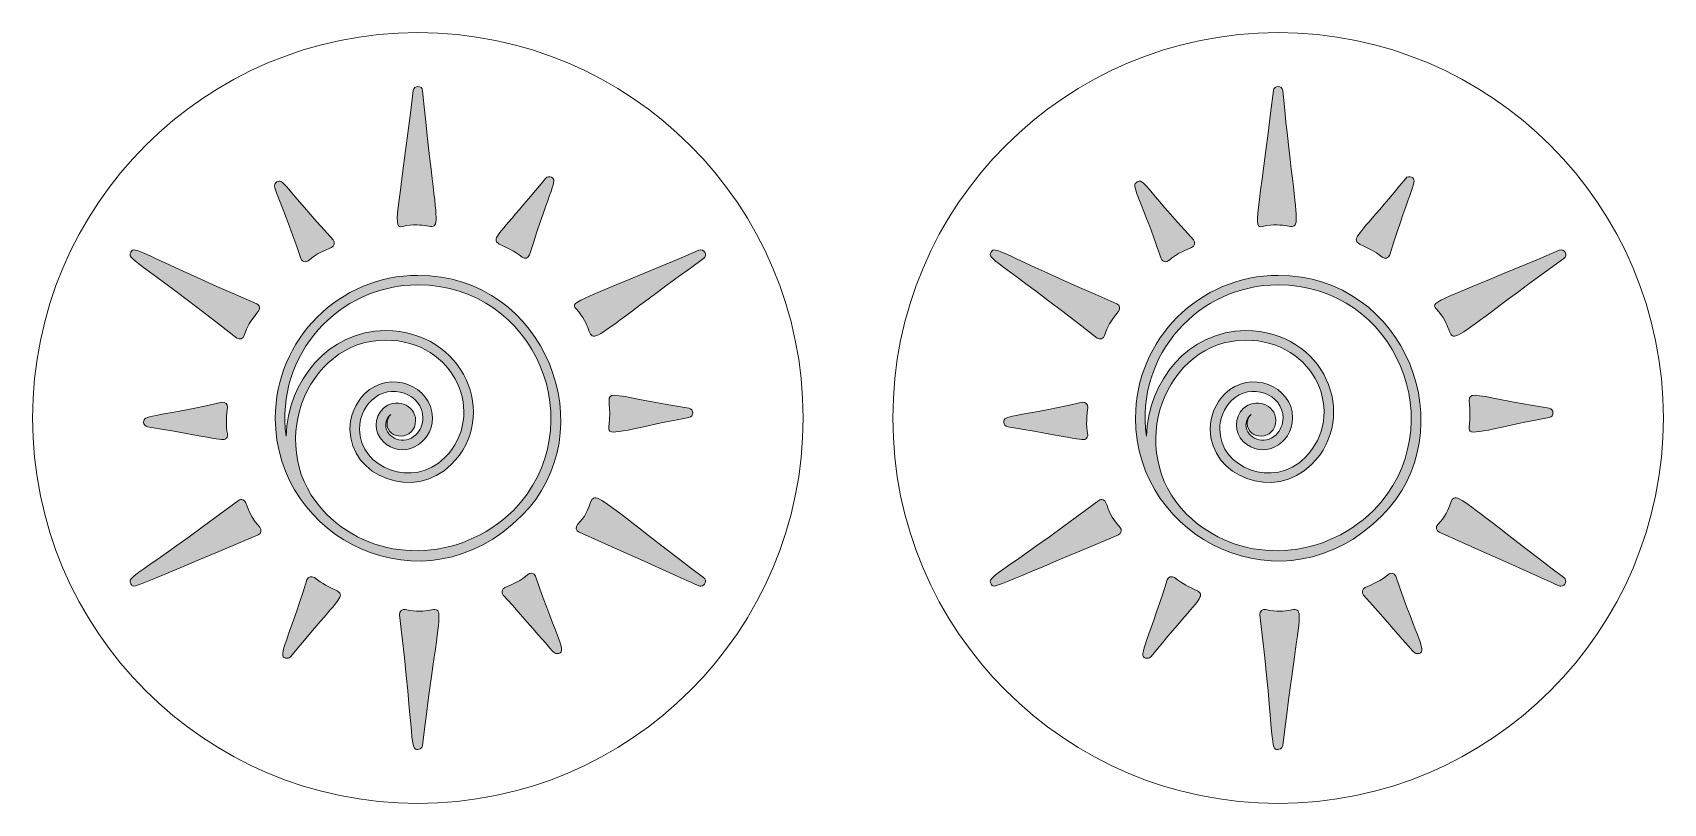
# Model space of a CAD drawing. Header units: inches. Extents: x -11.7 to 1.7, y -15.4 to -9.4.
# Drawn here: x -5.627 to -2.054, y -13.297 to -11.609 of the extents above; entities that cross this region are included whole.
import ezdxf

# ---------------------------------------------------------------- set-up
doc = ezdxf.new("R2010")
doc.units = ezdxf.units.IN
doc.header["$MEASUREMENT"] = 0
doc.layers.add('_U+0421_U+043B_U+043E_U+0439 1', color=7, linetype='Continuous')

msp = doc.modelspace()

# ---------------------------------------------------------------- hatches: boundary and pattern name
at = {"layer": '_U+0421_U+043B_U+043E_U+0439 1', "true_color": 0xffffff}
h = msp.add_hatch(color=7, dxfattribs=at)
h.dxf.hatch_style = 2
edge = h.paths.add_edge_path()
edge.add_spline(control_points=[(-4.5555, -12.6677), (-4.3705, -12.4826), (-4.5017, -12.1406), (-4.7826, -12.1406), (-4.9549, -12.1406), (-5.0951, -12.2808), (-5.0951, -12.4531), (-5.0951, -12.7196), (-4.7693, -12.8815), (-4.5555, -12.6677)], knot_values=[0, 0, 0, 0, 0.013889, 0.013889, 0.013889, 0.027778, 0.027778, 0.027778, 0.041667, 0.041667, 0.041667, 0.041667], degree=3, periodic=0)
edge.add_line((-4.5555, -12.6677), (-4.5555, -12.6677))
edge = h.paths.add_edge_path()
edge.add_spline(control_points=[(-4.7826, -12.1614), (-4.5246, -12.1614), (-4.3953, -12.472), (-4.5734, -12.6558), (-4.6921, -12.7713), (-4.8743, -12.7723), (-4.9831, -12.6635), (-5.1226, -12.5239), (-5.0297, -12.2825), (-4.8536, -12.2825), (-4.7014, -12.2825), (-4.6301, -12.4463), (-4.7242, -12.5403), (-4.7925, -12.6087), (-4.9106, -12.5631), (-4.9106, -12.4776), (-4.9106, -12.454), (-4.9013, -12.4317), (-4.8846, -12.4149), (-4.8434, -12.3737), (-4.7717, -12.4008), (-4.7717, -12.4524), (-4.7717, -12.4666), (-4.7772, -12.4799), (-4.7872, -12.4899), (-4.8114, -12.5141), (-4.8531, -12.498), (-4.8531, -12.4686), (-4.8531, -12.4587), (-4.8482, -12.45), (-4.8419, -12.4452), (-4.8471, -12.4501), (-4.8503, -12.4571), (-4.8503, -12.4648), (-4.8503, -12.5022), (-4.7877, -12.5038), (-4.7877, -12.4582), (-4.7877, -12.4231), (-4.834, -12.4076), (-4.859, -12.4325), (-4.8789, -12.4524), (-4.8789, -12.4847), (-4.859, -12.5046), (-4.8185, -12.5451), (-4.7509, -12.5132), (-4.7509, -12.4524), (-4.7509, -12.3828), (-4.8445, -12.3454), (-4.8993, -12.4002), (-4.92, -12.4209), (-4.9314, -12.4484), (-4.9314, -12.4776), (-4.9314, -12.5818), (-4.7908, -12.6364), (-4.7094, -12.5551), (-4.6027, -12.4484), (-4.682, -12.2617), (-4.8536, -12.2617), (-4.9793, -12.2617), (-5.0679, -12.3732), (-5.0713, -12.4927), (-5.0957, -12.3144), (-4.9563, -12.1614), (-4.7826, -12.1614)], knot_values=[0, 0, 0, 0, 0.013889, 0.013889, 0.013889, 0.027778, 0.027778, 0.027778, 0.041667, 0.041667, 0.041667, 0.055556, 0.055556, 0.055556, 0.069444, 0.069444, 0.069444, 0.083333, 0.083333, 0.083333, 0.097222, 0.097222, 0.097222, 0.111111, 0.111111, 0.111111, 0.125, 0.125, 0.125, 0.138889, 0.138889, 0.138889, 0.152778, 0.152778, 0.152778, 0.166667, 0.166667, 0.166667, 0.180556, 0.180556, 0.180556, 0.194444, 0.194444, 0.194444, 0.208333, 0.208333, 0.208333, 0.222222, 0.222222, 0.222222, 0.236111, 0.236111, 0.236111, 0.25, 0.25, 0.25, 0.263889, 0.263889, 0.263889, 0.277778, 0.277778, 0.277778, 0.291667, 0.291667, 0.291667, 0.291667], degree=3, periodic=0)
edge.add_line((-4.7826, -12.1614), (-4.7826, -12.1614))
edge = h.paths.add_edge_path()
edge.add_spline(control_points=[(-4.8165, -12.0335), (-4.8387, -12.0389), (-4.8267, -12.0143), (-4.793, -11.736), (-4.7913, -11.7233), (-4.7735, -11.7243), (-4.7723, -11.7362), (-4.7336, -12.1313), (-4.7191, -12.0093), (-4.8165, -12.0335)], knot_values=[0, 0, 0, 0, 0.013889, 0.013889, 0.013889, 0.027778, 0.027778, 0.027778, 0.041667, 0.041667, 0.041667, 0.041667], degree=3, periodic=0)
edge.add_line((-4.8165, -12.0335), (-4.8165, -12.0335))
edge = h.paths.add_edge_path()
edge.add_spline(control_points=[(-5.1793, -12.278), (-5.4054, -12.1013), (-5.4206, -12.1052), (-5.4115, -12.0899), (-5.4024, -12.0746), (-5.3996, -12.0893), (-5.1357, -12.203), (-5.1326, -12.2044), (-5.1304, -12.2073), (-5.1298, -12.2106), (-5.1274, -12.2226), (-5.1509, -12.2307), (-5.163, -12.2726), (-5.165, -12.2797), (-5.1735, -12.2824), (-5.1793, -12.278)], knot_values=[0, 0, 0, 0, 0.013889, 0.013889, 0.013889, 0.027778, 0.027778, 0.027778, 0.041667, 0.041667, 0.041667, 0.055556, 0.055556, 0.055556, 0.069444, 0.069444, 0.069444, 0.069444], degree=3, periodic=0)
edge.add_line((-5.1793, -12.278), (-5.1793, -12.278))
edge = h.paths.add_edge_path()
edge.add_spline(control_points=[(-5.1662, -12.6324), (-5.1546, -12.6365), (-5.1594, -12.6608), (-5.1291, -12.6922), (-5.1241, -12.6974), (-5.1258, -12.7062), (-5.1326, -12.709), (-5.4157, -12.8275), (-5.4048, -12.8282), (-5.4116, -12.8161), (-5.4203, -12.8006), (-5.4062, -12.8055), (-5.1757, -12.6338), (-5.173, -12.6319), (-5.1694, -12.6313), (-5.1662, -12.6324)], knot_values=[0, 0, 0, 0, 0.013889, 0.013889, 0.013889, 0.027778, 0.027778, 0.027778, 0.041667, 0.041667, 0.041667, 0.055556, 0.055556, 0.055556, 0.069444, 0.069444, 0.069444, 0.069444], degree=3, periodic=0)
edge.add_line((-5.1662, -12.6324), (-5.1662, -12.6324))
edge = h.paths.add_edge_path()
edge.add_spline(control_points=[(-4.8097, -12.8727), (-4.7134, -12.8978), (-4.7241, -12.7723), (-4.7723, -13.1702), (-4.7734, -13.1789), (-4.7814, -13.1787), (-4.7828, -13.1793), (-4.8005, -13.1791), (-4.7892, -13.1698), (-4.8226, -12.8839), (-4.8234, -12.8768), (-4.8169, -12.871), (-4.8097, -12.8727)], knot_values=[0, 0, 0, 0, 0.013889, 0.013889, 0.013889, 0.027778, 0.027778, 0.027778, 0.041667, 0.041667, 0.041667, 0.055556, 0.055556, 0.055556, 0.055556], degree=3, periodic=0)
edge.add_line((-4.8097, -12.8727), (-4.8097, -12.8727))
edge = h.paths.add_edge_path()
edge.add_spline(control_points=[(-4.4328, -12.6864), (-4.3645, -12.6181), (-4.4763, -12.5624), (-4.1565, -12.8027), (-4.1486, -12.8087), (-4.1528, -12.8214), (-4.1628, -12.8214), (-4.167, -12.8214), (-4.1506, -12.8275), (-4.4296, -12.7031), (-4.4361, -12.7002), (-4.4379, -12.6916), (-4.4328, -12.6864)], knot_values=[0, 0, 0, 0, 0.013889, 0.013889, 0.013889, 0.027778, 0.027778, 0.027778, 0.041667, 0.041667, 0.041667, 0.055556, 0.055556, 0.055556, 0.055556], degree=3, periodic=0)
edge.add_line((-4.4328, -12.6864), (-4.4328, -12.6864))
edge = h.paths.add_edge_path()
edge.add_spline(control_points=[(-4.1566, -12.1036), (-4.4792, -12.3361), (-4.3674, -12.2853), (-4.4362, -12.214), (-4.4521, -12.1975), (-4.4242, -12.1954), (-4.1668, -12.0856), (-4.1555, -12.0808), (-4.1466, -12.0964), (-4.1566, -12.1036)], knot_values=[0, 0, 0, 0, 0.013889, 0.013889, 0.013889, 0.027778, 0.027778, 0.027778, 0.041667, 0.041667, 0.041667, 0.041667], degree=3, periodic=0)
edge.add_line((-4.1566, -12.1036), (-4.1566, -12.1036))
edge = h.paths.add_edge_path()
edge.add_spline(control_points=[(-4.1887, -12.452), (-4.3354, -12.4798), (-4.3673, -12.4955), (-4.3642, -12.4735), (-4.3514, -12.3814), (-4.4173, -12.3944), (-4.189, -12.4315), (-4.1777, -12.4335), (-4.1775, -12.4497), (-4.1887, -12.452)], knot_values=[0, 0, 0, 0, 0.013889, 0.013889, 0.013889, 0.027778, 0.027778, 0.027778, 0.041667, 0.041667, 0.041667, 0.041667], degree=3, periodic=0)
edge.add_line((-4.1887, -12.452), (-4.1887, -12.452))
edge = h.paths.add_edge_path()
edge.add_spline(control_points=[(-4.5544, -12.1009), (-4.627, -12.0443), (-4.6499, -12.108), (-4.5031, -11.9282), (-4.4999, -11.9243), (-4.4943, -11.9233), (-4.49, -11.9257), (-4.4758, -11.9337), (-4.4904, -11.9434), (-4.5381, -12.096), (-4.5404, -12.1028), (-4.5487, -12.1053), (-4.5544, -12.1009)], knot_values=[0, 0, 0, 0, 0.013889, 0.013889, 0.013889, 0.027778, 0.027778, 0.027778, 0.041667, 0.041667, 0.041667, 0.055556, 0.055556, 0.055556, 0.055556], degree=3, periodic=0)
edge.add_line((-4.5544, -12.1009), (-4.5544, -12.1009))
edge = h.paths.add_edge_path()
edge.add_spline(control_points=[(-5.0293, -12.1108), (-5.0336, -12.1108), (-5.0375, -12.108), (-5.039, -12.1039), (-5.0901, -11.9552), (-5.1057, -11.9443), (-5.0916, -11.936), (-5.0776, -11.9277), (-5.0766, -11.945), (-4.9682, -12.0627), (-4.9635, -12.0681), (-4.9654, -12.0766), (-4.9721, -12.0793), (-5.0229, -12.0999), (-5.0193, -12.1108), (-5.0293, -12.1108)], knot_values=[0, 0, 0, 0, 0.013889, 0.013889, 0.013889, 0.027778, 0.027778, 0.027778, 0.041667, 0.041667, 0.041667, 0.055556, 0.055556, 0.055556, 0.069444, 0.069444, 0.069444, 0.069444], degree=3, periodic=0)
edge.add_line((-5.0293, -12.1108), (-5.0293, -12.1108))
edge = h.paths.add_edge_path()
edge.add_spline(control_points=[(-5.2121, -12.4186), (-5.205, -12.4172), (-5.1987, -12.4232), (-5.1997, -12.4302), (-5.2013, -12.4414), (-5.2043, -12.4733), (-5.2001, -12.4872), (-5.199, -12.4907), (-5.1998, -12.4944), (-5.2022, -12.4971), (-5.2078, -12.5035), (-5.1994, -12.5026), (-5.3749, -12.4722), (-5.3799, -12.4713), (-5.3835, -12.467), (-5.3836, -12.462), (-5.3838, -12.4458), (-5.3681, -12.4535), (-5.2121, -12.4186)], knot_values=[0, 0, 0, 0, 0.013889, 0.013889, 0.013889, 0.027778, 0.027778, 0.027778, 0.041667, 0.041667, 0.041667, 0.055556, 0.055556, 0.055556, 0.069444, 0.069444, 0.069444, 0.083333, 0.083333, 0.083333, 0.083333], degree=3, periodic=0)
edge.add_line((-5.2121, -12.4186), (-5.2121, -12.4186))
edge = h.paths.add_edge_path()
edge.add_spline(control_points=[(-5.0095, -12.8028), (-4.9367, -12.8597), (-4.9141, -12.7959), (-5.0608, -12.9755), (-5.0629, -12.978), (-5.0658, -12.9793), (-5.0689, -12.9793), (-5.0929, -12.9793), (-5.0714, -12.9534), (-5.0258, -12.8077), (-5.0236, -12.801), (-5.0153, -12.7984), (-5.0095, -12.8028)], knot_values=[0, 0, 0, 0, 0.013889, 0.013889, 0.013889, 0.027778, 0.027778, 0.027778, 0.041667, 0.041667, 0.041667, 0.055556, 0.055556, 0.055556, 0.055556], degree=3, periodic=0)
edge.add_line((-5.0095, -12.8028), (-5.0095, -12.8028))
edge = h.paths.add_edge_path()
edge.add_spline(control_points=[(-4.5249, -12.7998), (-4.4764, -12.9409), (-4.4528, -12.9692), (-4.4777, -12.9692), (-4.4866, -12.9692), (-4.4816, -12.968), (-4.5957, -12.841), (-4.6004, -12.8356), (-4.5985, -12.8271), (-4.5918, -12.8244), (-4.5814, -12.8202), (-4.5522, -12.8069), (-4.5423, -12.7963), (-4.537, -12.7906), (-4.5276, -12.7925), (-4.5249, -12.7998)], knot_values=[0, 0, 0, 0, 0.013889, 0.013889, 0.013889, 0.027778, 0.027778, 0.027778, 0.041667, 0.041667, 0.041667, 0.055556, 0.055556, 0.055556, 0.069444, 0.069444, 0.069444, 0.069444], degree=3, periodic=0)
edge.add_line((-4.5249, -12.7998), (-4.5249, -12.7998))
h = msp.add_hatch(color=7, dxfattribs=at)
h.dxf.hatch_style = 2
edge = h.paths.add_edge_path()
edge.add_spline(control_points=[(-2.6707, -12.6677), (-2.4856, -12.4826), (-2.6169, -12.1406), (-2.8978, -12.1406), (-3.0701, -12.1406), (-3.2103, -12.2808), (-3.2103, -12.4531), (-3.2103, -12.7196), (-2.8845, -12.8815), (-2.6707, -12.6677)], knot_values=[0, 0, 0, 0, 0.013889, 0.013889, 0.013889, 0.027778, 0.027778, 0.027778, 0.041667, 0.041667, 0.041667, 0.041667], degree=3, periodic=0)
edge.add_line((-2.6707, -12.6677), (-2.6707, -12.6677))
edge = h.paths.add_edge_path()
edge.add_spline(control_points=[(-2.8978, -12.1614), (-2.6397, -12.1614), (-2.5105, -12.472), (-2.6886, -12.6558), (-2.8073, -12.7713), (-2.9895, -12.7723), (-3.0983, -12.6635), (-3.2378, -12.5239), (-3.1449, -12.2825), (-2.9688, -12.2825), (-2.8166, -12.2825), (-2.7453, -12.4463), (-2.8394, -12.5403), (-2.9077, -12.6087), (-3.0257, -12.5631), (-3.0257, -12.4776), (-3.0257, -12.454), (-3.0165, -12.4317), (-2.9998, -12.4149), (-2.9586, -12.3737), (-2.8869, -12.4008), (-2.8869, -12.4524), (-2.8869, -12.4666), (-2.8924, -12.4799), (-2.9024, -12.4899), (-2.9266, -12.5141), (-2.9683, -12.498), (-2.9683, -12.4686), (-2.9683, -12.4587), (-2.9634, -12.45), (-2.9571, -12.4452), (-2.9623, -12.4501), (-2.9655, -12.4571), (-2.9655, -12.4648), (-2.9655, -12.5022), (-2.9029, -12.5038), (-2.9029, -12.4582), (-2.9029, -12.4231), (-2.9492, -12.4076), (-2.9741, -12.4325), (-2.9941, -12.4524), (-2.9941, -12.4847), (-2.9741, -12.5046), (-2.9337, -12.5451), (-2.8661, -12.5132), (-2.8661, -12.4524), (-2.8661, -12.3828), (-2.9597, -12.3454), (-3.0145, -12.4002), (-3.0352, -12.4209), (-3.0466, -12.4484), (-3.0466, -12.4776), (-3.0466, -12.5818), (-2.906, -12.6364), (-2.8246, -12.5551), (-2.7179, -12.4484), (-2.7972, -12.2617), (-2.9688, -12.2617), (-3.0945, -12.2617), (-3.1831, -12.3732), (-3.1865, -12.4927), (-3.2109, -12.3144), (-3.0715, -12.1614), (-2.8978, -12.1614)], knot_values=[0, 0, 0, 0, 0.013889, 0.013889, 0.013889, 0.027778, 0.027778, 0.027778, 0.041667, 0.041667, 0.041667, 0.055556, 0.055556, 0.055556, 0.069444, 0.069444, 0.069444, 0.083333, 0.083333, 0.083333, 0.097222, 0.097222, 0.097222, 0.111111, 0.111111, 0.111111, 0.125, 0.125, 0.125, 0.138889, 0.138889, 0.138889, 0.152778, 0.152778, 0.152778, 0.166667, 0.166667, 0.166667, 0.180556, 0.180556, 0.180556, 0.194444, 0.194444, 0.194444, 0.208333, 0.208333, 0.208333, 0.222222, 0.222222, 0.222222, 0.236111, 0.236111, 0.236111, 0.25, 0.25, 0.25, 0.263889, 0.263889, 0.263889, 0.277778, 0.277778, 0.277778, 0.291667, 0.291667, 0.291667, 0.291667], degree=3, periodic=0)
edge.add_line((-2.8978, -12.1614), (-2.8978, -12.1614))
edge = h.paths.add_edge_path()
edge.add_spline(control_points=[(-2.9317, -12.0335), (-2.9539, -12.0389), (-2.9419, -12.0143), (-2.9082, -11.736), (-2.9065, -11.7233), (-2.8887, -11.7243), (-2.8875, -11.7362), (-2.8488, -12.1313), (-2.8343, -12.0093), (-2.9317, -12.0335)], knot_values=[0, 0, 0, 0, 0.013889, 0.013889, 0.013889, 0.027778, 0.027778, 0.027778, 0.041667, 0.041667, 0.041667, 0.041667], degree=3, periodic=0)
edge.add_line((-2.9317, -12.0335), (-2.9317, -12.0335))
edge = h.paths.add_edge_path()
edge.add_spline(control_points=[(-3.2945, -12.278), (-3.5205, -12.1013), (-3.5358, -12.1052), (-3.5267, -12.0899), (-3.5176, -12.0746), (-3.5148, -12.0893), (-3.2509, -12.203), (-3.2478, -12.2044), (-3.2456, -12.2073), (-3.245, -12.2106), (-3.2426, -12.2226), (-3.2661, -12.2307), (-3.2781, -12.2726), (-3.2802, -12.2797), (-3.2887, -12.2824), (-3.2945, -12.278)], knot_values=[0, 0, 0, 0, 0.013889, 0.013889, 0.013889, 0.027778, 0.027778, 0.027778, 0.041667, 0.041667, 0.041667, 0.055556, 0.055556, 0.055556, 0.069444, 0.069444, 0.069444, 0.069444], degree=3, periodic=0)
edge.add_line((-3.2945, -12.278), (-3.2945, -12.278))
edge = h.paths.add_edge_path()
edge.add_spline(control_points=[(-3.2814, -12.6324), (-3.2698, -12.6365), (-3.2746, -12.6608), (-3.2443, -12.6922), (-3.2392, -12.6974), (-3.241, -12.7062), (-3.2478, -12.709), (-3.5309, -12.8275), (-3.52, -12.8282), (-3.5268, -12.8161), (-3.5355, -12.8006), (-3.5214, -12.8055), (-3.2909, -12.6338), (-3.2882, -12.6319), (-3.2846, -12.6313), (-3.2814, -12.6324)], knot_values=[0, 0, 0, 0, 0.013889, 0.013889, 0.013889, 0.027778, 0.027778, 0.027778, 0.041667, 0.041667, 0.041667, 0.055556, 0.055556, 0.055556, 0.069444, 0.069444, 0.069444, 0.069444], degree=3, periodic=0)
edge.add_line((-3.2814, -12.6324), (-3.2814, -12.6324))
edge = h.paths.add_edge_path()
edge.add_spline(control_points=[(-2.9249, -12.8727), (-2.8286, -12.8978), (-2.8393, -12.7723), (-2.8875, -13.1702), (-2.8886, -13.1789), (-2.8966, -13.1787), (-2.898, -13.1793), (-2.9157, -13.1791), (-2.9043, -13.1698), (-2.9378, -12.8839), (-2.9386, -12.8768), (-2.9321, -12.871), (-2.9249, -12.8727)], knot_values=[0, 0, 0, 0, 0.013889, 0.013889, 0.013889, 0.027778, 0.027778, 0.027778, 0.041667, 0.041667, 0.041667, 0.055556, 0.055556, 0.055556, 0.055556], degree=3, periodic=0)
edge.add_line((-2.9249, -12.8727), (-2.9249, -12.8727))
edge = h.paths.add_edge_path()
edge.add_spline(control_points=[(-2.548, -12.6864), (-2.4797, -12.6181), (-2.5915, -12.5624), (-2.2716, -12.8027), (-2.2638, -12.8087), (-2.268, -12.8214), (-2.278, -12.8214), (-2.2822, -12.8214), (-2.2658, -12.8275), (-2.5448, -12.7031), (-2.5513, -12.7002), (-2.553, -12.6916), (-2.548, -12.6864)], knot_values=[0, 0, 0, 0, 0.013889, 0.013889, 0.013889, 0.027778, 0.027778, 0.027778, 0.041667, 0.041667, 0.041667, 0.055556, 0.055556, 0.055556, 0.055556], degree=3, periodic=0)
edge.add_line((-2.548, -12.6864), (-2.548, -12.6864))
edge = h.paths.add_edge_path()
edge.add_spline(control_points=[(-2.2718, -12.1036), (-2.5944, -12.3361), (-2.4826, -12.2853), (-2.5514, -12.214), (-2.5673, -12.1975), (-2.5394, -12.1954), (-2.282, -12.0856), (-2.2707, -12.0808), (-2.2618, -12.0964), (-2.2718, -12.1036)], knot_values=[0, 0, 0, 0, 0.013889, 0.013889, 0.013889, 0.027778, 0.027778, 0.027778, 0.041667, 0.041667, 0.041667, 0.041667], degree=3, periodic=0)
edge.add_line((-2.2718, -12.1036), (-2.2718, -12.1036))
edge = h.paths.add_edge_path()
edge.add_spline(control_points=[(-2.3039, -12.452), (-2.4506, -12.4798), (-2.4825, -12.4955), (-2.4794, -12.4735), (-2.4666, -12.3814), (-2.5325, -12.3944), (-2.3042, -12.4315), (-2.2929, -12.4335), (-2.2927, -12.4497), (-2.3039, -12.452)], knot_values=[0, 0, 0, 0, 0.013889, 0.013889, 0.013889, 0.027778, 0.027778, 0.027778, 0.041667, 0.041667, 0.041667, 0.041667], degree=3, periodic=0)
edge.add_line((-2.3039, -12.452), (-2.3039, -12.452))
edge = h.paths.add_edge_path()
edge.add_spline(control_points=[(-2.6696, -12.1009), (-2.7422, -12.0443), (-2.7651, -12.108), (-2.6183, -11.9282), (-2.6151, -11.9243), (-2.6095, -11.9233), (-2.6052, -11.9257), (-2.591, -11.9337), (-2.6056, -11.9434), (-2.6533, -12.096), (-2.6556, -12.1028), (-2.6639, -12.1053), (-2.6696, -12.1009)], knot_values=[0, 0, 0, 0, 0.013889, 0.013889, 0.013889, 0.027778, 0.027778, 0.027778, 0.041667, 0.041667, 0.041667, 0.055556, 0.055556, 0.055556, 0.055556], degree=3, periodic=0)
edge.add_line((-2.6696, -12.1009), (-2.6696, -12.1009))
edge = h.paths.add_edge_path()
edge.add_spline(control_points=[(-3.1444, -12.1108), (-3.1488, -12.1108), (-3.1527, -12.108), (-3.1542, -12.1039), (-3.2053, -11.9552), (-3.2209, -11.9443), (-3.2068, -11.936), (-3.1928, -11.9277), (-3.1918, -11.945), (-3.0834, -12.0627), (-3.0787, -12.0681), (-3.0806, -12.0766), (-3.0873, -12.0793), (-3.1381, -12.0999), (-3.1345, -12.1108), (-3.1444, -12.1108)], knot_values=[0, 0, 0, 0, 0.013889, 0.013889, 0.013889, 0.027778, 0.027778, 0.027778, 0.041667, 0.041667, 0.041667, 0.055556, 0.055556, 0.055556, 0.069444, 0.069444, 0.069444, 0.069444], degree=3, periodic=0)
edge.add_line((-3.1444, -12.1108), (-3.1444, -12.1108))
edge = h.paths.add_edge_path()
edge.add_spline(control_points=[(-3.3273, -12.4186), (-3.3202, -12.4172), (-3.3139, -12.4232), (-3.3149, -12.4302), (-3.3164, -12.4414), (-3.3195, -12.4733), (-3.3153, -12.4872), (-3.3142, -12.4907), (-3.315, -12.4944), (-3.3174, -12.4971), (-3.323, -12.5035), (-3.3146, -12.5026), (-3.4901, -12.4722), (-3.4951, -12.4713), (-3.4987, -12.467), (-3.4988, -12.462), (-3.499, -12.4458), (-3.4833, -12.4535), (-3.3273, -12.4186)], knot_values=[0, 0, 0, 0, 0.013889, 0.013889, 0.013889, 0.027778, 0.027778, 0.027778, 0.041667, 0.041667, 0.041667, 0.055556, 0.055556, 0.055556, 0.069444, 0.069444, 0.069444, 0.083333, 0.083333, 0.083333, 0.083333], degree=3, periodic=0)
edge.add_line((-3.3273, -12.4186), (-3.3273, -12.4186))
edge = h.paths.add_edge_path()
edge.add_spline(control_points=[(-3.1247, -12.8028), (-3.0519, -12.8597), (-3.0293, -12.7959), (-3.176, -12.9755), (-3.1781, -12.978), (-3.181, -12.9793), (-3.1841, -12.9793), (-3.2081, -12.9793), (-3.1866, -12.9534), (-3.141, -12.8077), (-3.1388, -12.801), (-3.1305, -12.7984), (-3.1247, -12.8028)], knot_values=[0, 0, 0, 0, 0.013889, 0.013889, 0.013889, 0.027778, 0.027778, 0.027778, 0.041667, 0.041667, 0.041667, 0.055556, 0.055556, 0.055556, 0.055556], degree=3, periodic=0)
edge.add_line((-3.1247, -12.8028), (-3.1247, -12.8028))
edge = h.paths.add_edge_path()
edge.add_spline(control_points=[(-2.6401, -12.7998), (-2.5916, -12.9409), (-2.568, -12.9692), (-2.5928, -12.9692), (-2.6018, -12.9692), (-2.5968, -12.968), (-2.7109, -12.841), (-2.7156, -12.8356), (-2.7137, -12.8271), (-2.707, -12.8244), (-2.6966, -12.8202), (-2.6674, -12.8069), (-2.6575, -12.7963), (-2.6522, -12.7906), (-2.6428, -12.7925), (-2.6401, -12.7998)], knot_values=[0, 0, 0, 0, 0.013889, 0.013889, 0.013889, 0.027778, 0.027778, 0.027778, 0.041667, 0.041667, 0.041667, 0.055556, 0.055556, 0.055556, 0.069444, 0.069444, 0.069444, 0.069444], degree=3, periodic=0)
edge.add_line((-2.6401, -12.7998), (-2.6401, -12.7998))

# ---------------------------------------------------------------- linework, layer by layer
at = {"layer": '_U+0421_U+043B_U+043E_U+0439 1', "color": 1, "lineweight": 9, "true_color": 0xff0000}
for points in [[(-3.9385, -12.4531), (-3.9385, -12.9193), (-4.3164, -13.2973), (-4.7826, -13.2973), (-5.2489, -13.2973), (-5.6268, -12.9193), (-5.6268, -12.4531), (-5.6268, -11.9869), (-5.2489, -11.6089), (-4.7826, -11.6089), (-4.3164, -11.6089), (-3.9385, -11.9869), (-3.9385, -12.4531)], [(-2.0537, -12.4531), (-2.0537, -12.9193), (-2.4316, -13.2973), (-2.8978, -13.2973), (-3.3641, -13.2973), (-3.742, -12.9193), (-3.742, -12.4531), (-3.742, -11.9869), (-3.3641, -11.6089), (-2.8978, -11.6089), (-2.4316, -11.6089), (-2.0537, -11.9869), (-2.0537, -12.4531)]]:
    msp.add_open_spline(points, degree=3, knots=[0, 0, 0, 0, 1, 1, 1, 2, 2, 2, 3, 3, 3, 4, 4, 4, 4], dxfattribs=at)
at = {"layer": '_U+0421_U+043B_U+043E_U+0439 1', "lineweight": 0}
for points, knots in [([(-4.8165, -12.0335), (-4.8387, -12.0389), (-4.8267, -12.0143), (-4.793, -11.736), (-4.7913, -11.7233), (-4.7735, -11.7243), (-4.7723, -11.7362), (-4.7336, -12.1313), (-4.7191, -12.0093), (-4.8165, -12.0335)], [0, 0, 0, 0, 1, 1, 1, 2, 2, 2, 3, 3, 3, 3]), ([(-2.9317, -12.0335), (-2.9539, -12.0389), (-2.9419, -12.0143), (-2.9082, -11.736), (-2.9065, -11.7233), (-2.8887, -11.7243), (-2.8875, -11.7362), (-2.8488, -12.1313), (-2.8343, -12.0093), (-2.9317, -12.0335)], [0, 0, 0, 0, 1, 1, 1, 2, 2, 2, 3, 3, 3, 3]), ([(-5.0293, -12.1108), (-5.0336, -12.1108), (-5.0375, -12.108), (-5.039, -12.1039), (-5.0901, -11.9552), (-5.1057, -11.9443), (-5.0916, -11.936), (-5.0776, -11.9277), (-5.0766, -11.945), (-4.9682, -12.0627), (-4.9635, -12.0681), (-4.9654, -12.0766), (-4.9721, -12.0793), (-5.0229, -12.0999), (-5.0193, -12.1108), (-5.0293, -12.1108)], [0, 0, 0, 0, 1, 1, 1, 2, 2, 2, 3, 3, 3, 4, 4, 4, 5, 5, 5, 5]), ([(-4.5544, -12.1009), (-4.627, -12.0443), (-4.6499, -12.108), (-4.5031, -11.9282), (-4.4999, -11.9243), (-4.4943, -11.9233), (-4.49, -11.9257), (-4.4758, -11.9337), (-4.4904, -11.9434), (-4.5381, -12.096), (-4.5404, -12.1028), (-4.5487, -12.1053), (-4.5544, -12.1009)], [0, 0, 0, 0, 1, 1, 1, 2, 2, 2, 3, 3, 3, 4, 4, 4, 4]), ([(-3.1444, -12.1108), (-3.1488, -12.1108), (-3.1527, -12.108), (-3.1542, -12.1039), (-3.2053, -11.9552), (-3.2209, -11.9443), (-3.2068, -11.936), (-3.1928, -11.9277), (-3.1918, -11.945), (-3.0834, -12.0627), (-3.0787, -12.0681), (-3.0806, -12.0766), (-3.0873, -12.0793), (-3.1381, -12.0999), (-3.1345, -12.1108), (-3.1444, -12.1108)], [0, 0, 0, 0, 1, 1, 1, 2, 2, 2, 3, 3, 3, 4, 4, 4, 5, 5, 5, 5]), ([(-2.6696, -12.1009), (-2.7422, -12.0443), (-2.7651, -12.108), (-2.6183, -11.9282), (-2.6151, -11.9243), (-2.6095, -11.9233), (-2.6052, -11.9257), (-2.591, -11.9337), (-2.6056, -11.9434), (-2.6533, -12.096), (-2.6556, -12.1028), (-2.6639, -12.1053), (-2.6696, -12.1009)], [0, 0, 0, 0, 1, 1, 1, 2, 2, 2, 3, 3, 3, 4, 4, 4, 4]), ([(-5.1793, -12.278), (-5.4054, -12.1013), (-5.4206, -12.1052), (-5.4115, -12.0899), (-5.4024, -12.0746), (-5.3996, -12.0893), (-5.1357, -12.203), (-5.1326, -12.2044), (-5.1304, -12.2073), (-5.1298, -12.2106), (-5.1274, -12.2226), (-5.1509, -12.2307), (-5.163, -12.2726), (-5.165, -12.2797), (-5.1735, -12.2824), (-5.1793, -12.278)], [0, 0, 0, 0, 1, 1, 1, 2, 2, 2, 3, 3, 3, 4, 4, 4, 5, 5, 5, 5]), ([(-3.2945, -12.278), (-3.5205, -12.1013), (-3.5358, -12.1052), (-3.5267, -12.0899), (-3.5176, -12.0746), (-3.5148, -12.0893), (-3.2509, -12.203), (-3.2478, -12.2044), (-3.2456, -12.2073), (-3.245, -12.2106), (-3.2426, -12.2226), (-3.2661, -12.2307), (-3.2781, -12.2726), (-3.2802, -12.2797), (-3.2887, -12.2824), (-3.2945, -12.278)], [0, 0, 0, 0, 1, 1, 1, 2, 2, 2, 3, 3, 3, 4, 4, 4, 5, 5, 5, 5]), ([(-4.1566, -12.1036), (-4.4792, -12.3361), (-4.3674, -12.2853), (-4.4362, -12.214), (-4.4521, -12.1975), (-4.4242, -12.1954), (-4.1668, -12.0856), (-4.1555, -12.0808), (-4.1466, -12.0964), (-4.1566, -12.1036)], [0, 0, 0, 0, 1, 1, 1, 2, 2, 2, 3, 3, 3, 3]), ([(-2.2718, -12.1036), (-2.5944, -12.3361), (-2.4826, -12.2853), (-2.5514, -12.214), (-2.5673, -12.1975), (-2.5394, -12.1954), (-2.282, -12.0856), (-2.2707, -12.0808), (-2.2618, -12.0964), (-2.2718, -12.1036)], [0, 0, 0, 0, 1, 1, 1, 2, 2, 2, 3, 3, 3, 3]), ([(-4.5555, -12.6677), (-4.3705, -12.4826), (-4.5017, -12.1406), (-4.7826, -12.1406), (-4.9549, -12.1406), (-5.0951, -12.2808), (-5.0951, -12.4531), (-5.0951, -12.7196), (-4.7693, -12.8815), (-4.5555, -12.6677)], [0, 0, 0, 0, 1, 1, 1, 2, 2, 2, 3, 3, 3, 3]), ([(-2.6707, -12.6677), (-2.4856, -12.4826), (-2.6169, -12.1406), (-2.8978, -12.1406), (-3.0701, -12.1406), (-3.2103, -12.2808), (-3.2103, -12.4531), (-3.2103, -12.7196), (-2.8845, -12.8815), (-2.6707, -12.6677)], [0, 0, 0, 0, 1, 1, 1, 2, 2, 2, 3, 3, 3, 3]), ([(-4.7826, -12.1614), (-4.5246, -12.1614), (-4.3953, -12.472), (-4.5734, -12.6558), (-4.6921, -12.7713), (-4.8743, -12.7723), (-4.9831, -12.6635), (-5.1226, -12.5239), (-5.0297, -12.2825), (-4.8536, -12.2825), (-4.7014, -12.2825), (-4.6301, -12.4463), (-4.7242, -12.5403), (-4.7925, -12.6087), (-4.9106, -12.5631), (-4.9106, -12.4776), (-4.9106, -12.454), (-4.9013, -12.4317), (-4.8846, -12.4149), (-4.8434, -12.3737), (-4.7717, -12.4008), (-4.7717, -12.4524), (-4.7717, -12.4666), (-4.7772, -12.4799), (-4.7872, -12.4899), (-4.8114, -12.5141), (-4.8531, -12.498), (-4.8531, -12.4686), (-4.8531, -12.4587), (-4.8482, -12.45), (-4.8419, -12.4452), (-4.8471, -12.4501), (-4.8503, -12.4571), (-4.8503, -12.4648), (-4.8503, -12.5022), (-4.7877, -12.5038), (-4.7877, -12.4582), (-4.7877, -12.4231), (-4.834, -12.4076), (-4.859, -12.4325), (-4.8789, -12.4524), (-4.8789, -12.4847), (-4.859, -12.5046), (-4.8185, -12.5451), (-4.7509, -12.5132), (-4.7509, -12.4524), (-4.7509, -12.3828), (-4.8445, -12.3454), (-4.8993, -12.4002), (-4.92, -12.4209), (-4.9314, -12.4484), (-4.9314, -12.4776), (-4.9314, -12.5818), (-4.7908, -12.6364), (-4.7094, -12.5551), (-4.6027, -12.4484), (-4.682, -12.2617), (-4.8536, -12.2617), (-4.9793, -12.2617), (-5.0679, -12.3732), (-5.0713, -12.4927), (-5.0957, -12.3144), (-4.9563, -12.1614), (-4.7826, -12.1614)], [0, 0, 0, 0, 1, 1, 1, 2, 2, 2, 3, 3, 3, 4, 4, 4, 5, 5, 5, 6, 6, 6, 7, 7, 7, 8, 8, 8, 9, 9, 9, 10, 10, 10, 11, 11, 11, 12, 12, 12, 13, 13, 13, 14, 14, 14, 15, 15, 15, 16, 16, 16, 17, 17, 17, 18, 18, 18, 19, 19, 19, 20, 20, 20, 21, 21, 21, 21]), ([(-2.8978, -12.1614), (-2.6397, -12.1614), (-2.5105, -12.472), (-2.6886, -12.6558), (-2.8073, -12.7713), (-2.9895, -12.7723), (-3.0983, -12.6635), (-3.2378, -12.5239), (-3.1449, -12.2825), (-2.9688, -12.2825), (-2.8166, -12.2825), (-2.7453, -12.4463), (-2.8394, -12.5403), (-2.9077, -12.6087), (-3.0257, -12.5631), (-3.0257, -12.4776), (-3.0257, -12.454), (-3.0165, -12.4317), (-2.9998, -12.4149), (-2.9586, -12.3737), (-2.8869, -12.4008), (-2.8869, -12.4524), (-2.8869, -12.4666), (-2.8924, -12.4799), (-2.9024, -12.4899), (-2.9266, -12.5141), (-2.9683, -12.498), (-2.9683, -12.4686), (-2.9683, -12.4587), (-2.9634, -12.45), (-2.9571, -12.4452), (-2.9623, -12.4501), (-2.9655, -12.4571), (-2.9655, -12.4648), (-2.9655, -12.5022), (-2.9029, -12.5038), (-2.9029, -12.4582), (-2.9029, -12.4231), (-2.9492, -12.4076), (-2.9741, -12.4325), (-2.9941, -12.4524), (-2.9941, -12.4847), (-2.9741, -12.5046), (-2.9337, -12.5451), (-2.8661, -12.5132), (-2.8661, -12.4524), (-2.8661, -12.3828), (-2.9597, -12.3454), (-3.0145, -12.4002), (-3.0352, -12.4209), (-3.0466, -12.4484), (-3.0466, -12.4776), (-3.0466, -12.5818), (-2.906, -12.6364), (-2.8246, -12.5551), (-2.7179, -12.4484), (-2.7972, -12.2617), (-2.9688, -12.2617), (-3.0945, -12.2617), (-3.1831, -12.3732), (-3.1865, -12.4927), (-3.2109, -12.3144), (-3.0715, -12.1614), (-2.8978, -12.1614)], [0, 0, 0, 0, 1, 1, 1, 2, 2, 2, 3, 3, 3, 4, 4, 4, 5, 5, 5, 6, 6, 6, 7, 7, 7, 8, 8, 8, 9, 9, 9, 10, 10, 10, 11, 11, 11, 12, 12, 12, 13, 13, 13, 14, 14, 14, 15, 15, 15, 16, 16, 16, 17, 17, 17, 18, 18, 18, 19, 19, 19, 20, 20, 20, 21, 21, 21, 21]), ([(-4.1887, -12.452), (-4.3354, -12.4798), (-4.3673, -12.4955), (-4.3642, -12.4735), (-4.3514, -12.3814), (-4.4173, -12.3944), (-4.189, -12.4315), (-4.1777, -12.4335), (-4.1775, -12.4497), (-4.1887, -12.452)], [0, 0, 0, 0, 1, 1, 1, 2, 2, 2, 3, 3, 3, 3]), ([(-2.3039, -12.452), (-2.4506, -12.4798), (-2.4825, -12.4955), (-2.4794, -12.4735), (-2.4666, -12.3814), (-2.5325, -12.3944), (-2.3042, -12.4315), (-2.2929, -12.4335), (-2.2927, -12.4497), (-2.3039, -12.452)], [0, 0, 0, 0, 1, 1, 1, 2, 2, 2, 3, 3, 3, 3]), ([(-5.2121, -12.4186), (-5.205, -12.4172), (-5.1987, -12.4232), (-5.1997, -12.4302), (-5.2013, -12.4414), (-5.2043, -12.4733), (-5.2001, -12.4872), (-5.199, -12.4907), (-5.1998, -12.4944), (-5.2022, -12.4971), (-5.2078, -12.5035), (-5.1994, -12.5026), (-5.3749, -12.4722), (-5.3799, -12.4713), (-5.3835, -12.467), (-5.3836, -12.462), (-5.3838, -12.4458), (-5.3681, -12.4535), (-5.2121, -12.4186)], [0, 0, 0, 0, 1, 1, 1, 2, 2, 2, 3, 3, 3, 4, 4, 4, 5, 5, 5, 6, 6, 6, 6]), ([(-3.3273, -12.4186), (-3.3202, -12.4172), (-3.3139, -12.4232), (-3.3149, -12.4302), (-3.3164, -12.4414), (-3.3195, -12.4733), (-3.3153, -12.4872), (-3.3142, -12.4907), (-3.315, -12.4944), (-3.3174, -12.4971), (-3.323, -12.5035), (-3.3146, -12.5026), (-3.4901, -12.4722), (-3.4951, -12.4713), (-3.4987, -12.467), (-3.4988, -12.462), (-3.499, -12.4458), (-3.4833, -12.4535), (-3.3273, -12.4186)], [0, 0, 0, 0, 1, 1, 1, 2, 2, 2, 3, 3, 3, 4, 4, 4, 5, 5, 5, 6, 6, 6, 6]), ([(-4.4328, -12.6864), (-4.3645, -12.6181), (-4.4763, -12.5624), (-4.1565, -12.8027), (-4.1486, -12.8087), (-4.1528, -12.8214), (-4.1628, -12.8214), (-4.167, -12.8214), (-4.1506, -12.8275), (-4.4296, -12.7031), (-4.4361, -12.7002), (-4.4379, -12.6916), (-4.4328, -12.6864)], [0, 0, 0, 0, 1, 1, 1, 2, 2, 2, 3, 3, 3, 4, 4, 4, 4]), ([(-2.548, -12.6864), (-2.4797, -12.6181), (-2.5915, -12.5624), (-2.2716, -12.8027), (-2.2638, -12.8087), (-2.268, -12.8214), (-2.278, -12.8214), (-2.2822, -12.8214), (-2.2658, -12.8275), (-2.5448, -12.7031), (-2.5513, -12.7002), (-2.553, -12.6916), (-2.548, -12.6864)], [0, 0, 0, 0, 1, 1, 1, 2, 2, 2, 3, 3, 3, 4, 4, 4, 4]), ([(-5.1662, -12.6324), (-5.1546, -12.6365), (-5.1594, -12.6608), (-5.1291, -12.6922), (-5.1241, -12.6974), (-5.1258, -12.7062), (-5.1326, -12.709), (-5.4157, -12.8275), (-5.4048, -12.8282), (-5.4116, -12.8161), (-5.4203, -12.8006), (-5.4062, -12.8055), (-5.1757, -12.6338), (-5.173, -12.6319), (-5.1694, -12.6313), (-5.1662, -12.6324)], [0, 0, 0, 0, 1, 1, 1, 2, 2, 2, 3, 3, 3, 4, 4, 4, 5, 5, 5, 5]), ([(-3.2814, -12.6324), (-3.2698, -12.6365), (-3.2746, -12.6608), (-3.2443, -12.6922), (-3.2392, -12.6974), (-3.241, -12.7062), (-3.2478, -12.709), (-3.5309, -12.8275), (-3.52, -12.8282), (-3.5268, -12.8161), (-3.5355, -12.8006), (-3.5214, -12.8055), (-3.2909, -12.6338), (-3.2882, -12.6319), (-3.2846, -12.6313), (-3.2814, -12.6324)], [0, 0, 0, 0, 1, 1, 1, 2, 2, 2, 3, 3, 3, 4, 4, 4, 5, 5, 5, 5]), ([(-4.8097, -12.8727), (-4.7134, -12.8978), (-4.7241, -12.7723), (-4.7723, -13.1702), (-4.7734, -13.1789), (-4.7814, -13.1787), (-4.7828, -13.1793), (-4.8005, -13.1791), (-4.7892, -13.1698), (-4.8226, -12.8839), (-4.8234, -12.8768), (-4.8169, -12.871), (-4.8097, -12.8727)], [0, 0, 0, 0, 1, 1, 1, 2, 2, 2, 3, 3, 3, 4, 4, 4, 4]), ([(-4.5249, -12.7998), (-4.4764, -12.9409), (-4.4528, -12.9692), (-4.4777, -12.9692), (-4.4866, -12.9692), (-4.4816, -12.968), (-4.5957, -12.841), (-4.6004, -12.8356), (-4.5985, -12.8271), (-4.5918, -12.8244), (-4.5814, -12.8202), (-4.5522, -12.8069), (-4.5423, -12.7963), (-4.537, -12.7906), (-4.5276, -12.7925), (-4.5249, -12.7998)], [0, 0, 0, 0, 1, 1, 1, 2, 2, 2, 3, 3, 3, 4, 4, 4, 5, 5, 5, 5]), ([(-2.9249, -12.8727), (-2.8286, -12.8978), (-2.8393, -12.7723), (-2.8875, -13.1702), (-2.8886, -13.1789), (-2.8966, -13.1787), (-2.898, -13.1793), (-2.9157, -13.1791), (-2.9043, -13.1698), (-2.9378, -12.8839), (-2.9386, -12.8768), (-2.9321, -12.871), (-2.9249, -12.8727)], [0, 0, 0, 0, 1, 1, 1, 2, 2, 2, 3, 3, 3, 4, 4, 4, 4]), ([(-2.6401, -12.7998), (-2.5916, -12.9409), (-2.568, -12.9692), (-2.5928, -12.9692), (-2.6018, -12.9692), (-2.5968, -12.968), (-2.7109, -12.841), (-2.7156, -12.8356), (-2.7137, -12.8271), (-2.707, -12.8244), (-2.6966, -12.8202), (-2.6674, -12.8069), (-2.6575, -12.7963), (-2.6522, -12.7906), (-2.6428, -12.7925), (-2.6401, -12.7998)], [0, 0, 0, 0, 1, 1, 1, 2, 2, 2, 3, 3, 3, 4, 4, 4, 5, 5, 5, 5]), ([(-5.0095, -12.8028), (-4.9367, -12.8597), (-4.9141, -12.7959), (-5.0608, -12.9755), (-5.0629, -12.978), (-5.0658, -12.9793), (-5.0689, -12.9793), (-5.0929, -12.9793), (-5.0714, -12.9534), (-5.0258, -12.8077), (-5.0236, -12.801), (-5.0153, -12.7984), (-5.0095, -12.8028)], [0, 0, 0, 0, 1, 1, 1, 2, 2, 2, 3, 3, 3, 4, 4, 4, 4]), ([(-3.1247, -12.8028), (-3.0519, -12.8597), (-3.0293, -12.7959), (-3.176, -12.9755), (-3.1781, -12.978), (-3.181, -12.9793), (-3.1841, -12.9793), (-3.2081, -12.9793), (-3.1866, -12.9534), (-3.141, -12.8077), (-3.1388, -12.801), (-3.1305, -12.7984), (-3.1247, -12.8028)], [0, 0, 0, 0, 1, 1, 1, 2, 2, 2, 3, 3, 3, 4, 4, 4, 4])]:
    msp.add_open_spline(points, degree=3, knots=knots, dxfattribs=at)

doc.saveas('drawing.dxf')
